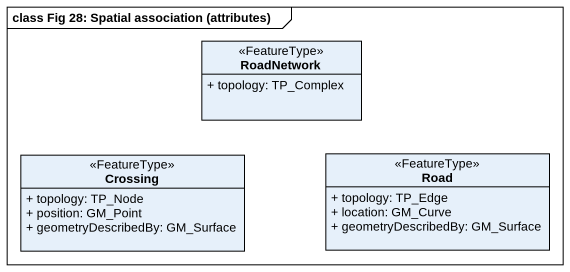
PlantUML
@startuml
mainframe class Fig 28: Spatial association (attributes)
hide circle
hide empty members
skinparam classAttributeIconSize 0
class RoadNetwork <<FeatureType>> {
  + topology: TP_Complex
}
class Crossing <<FeatureType>> {
  + topology: TP_Node
  + position: GM_Point
  + geometryDescribedBy: GM_Surface
}
class Road <<FeatureType>> {
  + topology: TP_Edge
  + location: GM_Curve
  + geometryDescribedBy: GM_Surface
}
@enduml
